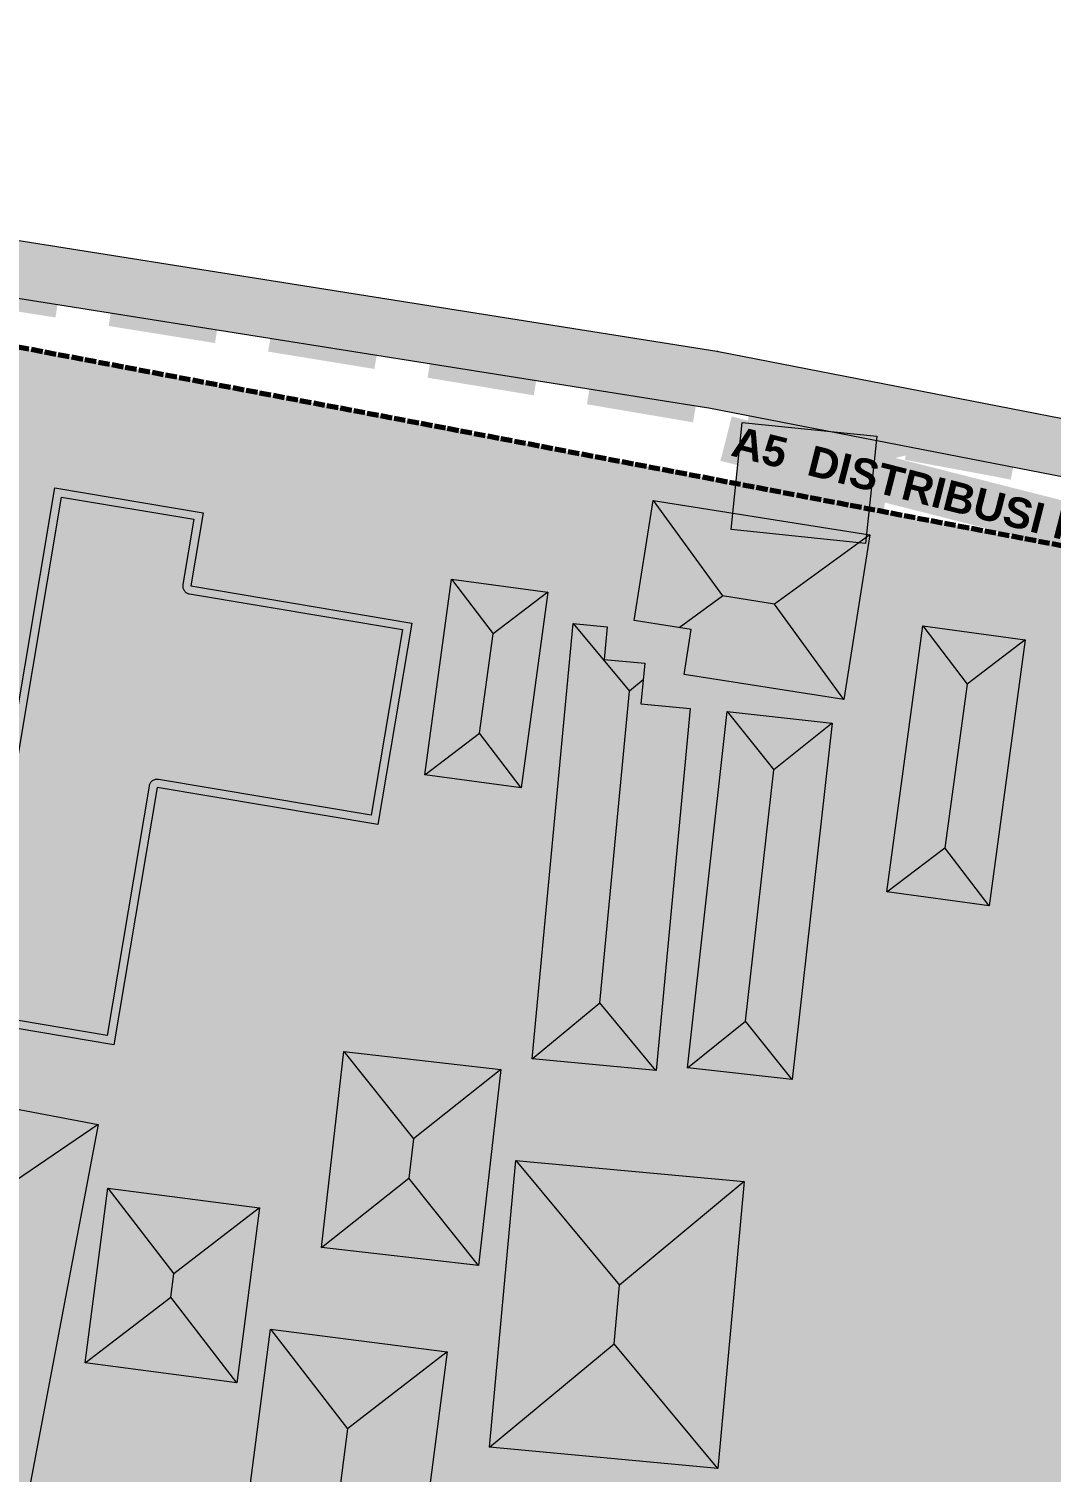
# Model space of a CAD drawing. Header units: metres. Extents: x 305859 to 307221, y 9155922 to 9156786.
# Drawn here: x 306548.9 to 306605.8, y 9156452.2 to 9156532.6 of the extents above; entities that cross this region are included whole.
import ezdxf

# ---------------------------------------------------------------- set-up
doc = ezdxf.new("R2010")
doc.units = ezdxf.units.M
doc.linetypes.add('DASHED', pattern=[1.524, 1.27, -0.254])
doc.linetypes.add('DASHED2', pattern=[0.762, 0.635, -0.127])
for name, color, linetype, lineweight, true_color in [('A-ALUR_DISTRIBUSI', 7, 'DASHED', 50, 0x7828a0), ('A-LABEL', 7, 'Continuous', 0, 0x000000), ('B-BANGUNAN_PERMUKIMAN', 7, 'Continuous', 13, 0xf0cd8c), ('B-BAYANGAN', 7, 'Continuous', 0, 0x76786c), ('B-DELINEASI', 7, 'DASHED2', 70, 0xc800c8), ('J-PERKERASAN_JALAN', 7, 'Continuous', 9, 0x989896), ('K-BANGUNAN_LUAR_TAPAK', 7, 'Continuous', 9, 0xdedede)]:
    doc.layers.add(name, color=color, linetype=linetype, lineweight=lineweight, true_color=true_color)
doc.layers.add('G-PERKERASAN', color=7, linetype='Continuous')
doc.styles.add('ARIALB', font='arialbd.ttf')

msp = doc.modelspace()

# ---------------------------------------------------------------- hatches: boundary and pattern name
at = {"layer": 'A-ALUR_DISTRIBUSI', "true_color": 0x7828a0}
h = msp.add_hatch(color=195, dxfattribs=at)
h.dxf.hatch_style = 1
h.paths.add_polyline_path([(306550.577, 9156517.859), (306550.358, 9156516.476), (306544.432, 9156517.415), (306544.651, 9156518.798), (306550.577, 9156517.859)])
h = msp.add_hatch(color=195, dxfattribs=at)
h.dxf.hatch_style = 1
h.paths.add_polyline_path([(306559.465, 9156516.436), (306559.243, 9156515.053), (306553.319, 9156516.005), (306553.541, 9156517.387), (306559.465, 9156516.436)])
h = msp.add_hatch(color=195, dxfattribs=at)
h.dxf.hatch_style = 1
h.paths.add_polyline_path([(306568.35, 9156514.991), (306568.125, 9156513.61), (306562.203, 9156514.576), (306562.429, 9156515.957), (306568.35, 9156514.991)])
h = msp.add_hatch(color=195, dxfattribs=at)
h.dxf.hatch_style = 1
h.paths.add_polyline_path([(306577.232, 9156513.522), (306577.002, 9156512.14), (306571.083, 9156513.123), (306571.313, 9156514.504), (306577.232, 9156513.522)])
h = msp.add_hatch(color=195, dxfattribs=at)
h.dxf.hatch_style = 1
h.paths.add_polyline_path([(306585.073, 9156512.194), (306585.075, 9156512.194), (306586.11, 9156512.014), (306585.87, 9156510.635), (306584.837, 9156510.814), (306579.958, 9156511.642), (306580.192, 9156513.022), (306585.073, 9156512.194)])
h = msp.add_hatch(color=195, dxfattribs=at)
h.dxf.hatch_style = 1
h.paths.add_polyline_path([(306591.587, 9156511.062), (306591.59, 9156511.062), (306594.977, 9156510.456), (306594.731, 9156509.078), (306591.346, 9156509.683), (306588.826, 9156510.121), (306589.066, 9156511.501), (306591.587, 9156511.062)])
h = msp.add_hatch(color=195, dxfattribs=at)
h.dxf.hatch_style = 1
h.paths.add_polyline_path([(306598.79, 9156509.053), (306593.996, 9156507.882), (306594.735, 9156511.864)])
h = msp.add_hatch(color=195, dxfattribs=at)
h.dxf.hatch_style = 1
h.paths.add_polyline_path([(306602.609, 9156509.057), (306602.614, 9156509.056), (306603.837, 9156508.818), (306603.571, 9156507.444), (306602.351, 9156507.681), (306597.679, 9156508.547), (306597.934, 9156509.923), (306602.609, 9156509.057)])
at = {"layer": 'B-BANGUNAN_PERMUKIMAN', "true_color": 0xd4845c}
h = msp.add_hatch(color=23, dxfattribs=at)
h.dxf.hatch_style = 1
h.paths.add_polyline_path([(306570.2, 9156499.458), (306568.317, 9156488.236), (306556.014, 9156490.301), (306553.608, 9156475.97), (306545.355, 9156477.355), (306550.329, 9156506.989), (306558.582, 9156505.603), (306557.898, 9156501.523), (306570.2, 9156499.458)])
at = {"layer": 'B-BANGUNAN_PERMUKIMAN', "true_color": 0xee9467}
h = msp.add_hatch(color=21, dxfattribs=at)
h.dxf.hatch_style = 1
h.paths.add_polyline_path([(306587.516, 9156500.964), (306585.099, 9156499.206), (306582.597, 9156499.601), (306583.651, 9156506.277), (306587.516, 9156500.964)])
at = {"layer": 'B-BANGUNAN_PERMUKIMAN', "true_color": 0xeb9266}
h = msp.add_hatch(color=33, dxfattribs=at)
h.dxf.hatch_style = 1
h.paths.add_polyline_path([(306590.402, 9156500.508), (306587.516, 9156500.964), (306583.651, 9156506.277), (306583.651, 9156506.278), (306595.716, 9156504.373), (306590.402, 9156500.508)])
at = {"layer": 'B-BANGUNAN_PERMUKIMAN', "true_color": 0xb7724f}
h = msp.add_hatch(color=35, dxfattribs=at)
h.dxf.hatch_style = 1
h.paths.add_polyline_path([(306590.402, 9156500.508), (306595.716, 9156504.373), (306594.266, 9156495.194), (306590.402, 9156500.508)])
at = {"layer": 'B-BANGUNAN_PERMUKIMAN', "true_color": 0xee9467}
h = msp.add_hatch(color=21, dxfattribs=at)
h.dxf.hatch_style = 1
h.paths.add_polyline_path([(306572.411, 9156501.908), (306572.412, 9156501.908), (306574.732, 9156498.858), (306573.98, 9156493.328), (306570.929, 9156491.008), (306572.411, 9156501.908)])
at = {"layer": 'B-BANGUNAN_PERMUKIMAN', "true_color": 0xe89064}
h = msp.add_hatch(color=33, dxfattribs=at)
h.dxf.hatch_style = 1
h.paths.add_polyline_path([(306574.732, 9156498.858), (306572.412, 9156501.908), (306577.781, 9156501.179), (306577.781, 9156501.178), (306574.732, 9156498.858)])
at = {"layer": 'B-BANGUNAN_PERMUKIMAN', "true_color": 0xb97350}
h = msp.add_hatch(color=23, dxfattribs=at)
h.dxf.hatch_style = 1
h.paths.add_polyline_path([(306573.98, 9156493.328), (306574.732, 9156498.858), (306577.781, 9156501.178), (306576.3, 9156490.278), (306573.98, 9156493.328)])
at = {"layer": 'B-BANGUNAN_PERMUKIMAN', "true_color": 0xc37954}
h = msp.add_hatch(color=23, dxfattribs=at)
h.dxf.hatch_style = 1
h.paths.add_polyline_path([(306585.373, 9156496.598), (306585.768, 9156499.1), (306585.099, 9156499.206), (306587.516, 9156500.964), (306590.402, 9156500.508), (306594.266, 9156495.194), (306585.373, 9156496.598)])
at = {"layer": 'B-BANGUNAN_PERMUKIMAN', "true_color": 0xf5986a}
h = msp.add_hatch(color=21, dxfattribs=at)
h.dxf.hatch_style = 1
h.paths.add_polyline_path([(306579.204, 9156499.428), (306582.326, 9156495.654), (306580.687, 9156478.302), (306576.913, 9156475.179), (306579.204, 9156499.428)])
at = {"layer": 'B-BANGUNAN_PERMUKIMAN', "true_color": 0xe99165}
h = msp.add_hatch(color=33, dxfattribs=at)
h.dxf.hatch_style = 1
h.paths.add_polyline_path([(306581.098, 9156499.249), (306580.926, 9156497.426), (306583.18, 9156497.213), (306583.092, 9156496.287), (306582.326, 9156495.654), (306579.204, 9156499.428), (306581.098, 9156499.249)])
at = {"layer": 'B-BANGUNAN_PERMUKIMAN', "true_color": 0xee9467}
h = msp.add_hatch(color=21, dxfattribs=at)
h.dxf.hatch_style = 1
h.paths.add_polyline_path([(306601.135, 9156496.058), (306599.898, 9156486.943), (306596.661, 9156484.479), (306598.671, 9156499.295), (306601.135, 9156496.058)])
at = {"layer": 'B-BANGUNAN_PERMUKIMAN', "true_color": 0xe89064}
h = msp.add_hatch(color=33, dxfattribs=at)
h.dxf.hatch_style = 1
h.paths.add_polyline_path([(306601.135, 9156496.058), (306598.671, 9156499.295), (306598.671, 9156499.295), (306604.373, 9156498.522), (306601.135, 9156496.058)])
at = {"layer": 'B-BANGUNAN_PERMUKIMAN', "true_color": 0xb97350}
h = msp.add_hatch(color=23, dxfattribs=at)
h.dxf.hatch_style = 1
h.paths.add_polyline_path([(306602.362, 9156483.705), (306602.362, 9156483.705), (306599.898, 9156486.943), (306601.135, 9156496.058), (306604.373, 9156498.522), (306602.362, 9156483.705)])
at = {"layer": 'B-BANGUNAN_PERMUKIMAN', "true_color": 0xc77b56}
h = msp.add_hatch(color=23, dxfattribs=at)
h.dxf.hatch_style = 1
h.paths.add_polyline_path([(306583.809, 9156474.528), (306583.809, 9156474.528), (306580.687, 9156478.302), (306582.326, 9156495.654), (306583.092, 9156496.287), (306582.966, 9156494.949), (306585.714, 9156494.689), (306583.809, 9156474.528)])
at = {"layer": 'B-BANGUNAN_PERMUKIMAN', "true_color": 0xee9467}
h = msp.add_hatch(color=21, dxfattribs=at)
h.dxf.hatch_style = 1
h.paths.add_polyline_path([(306590.37, 9156491.285), (306588.801, 9156477.277), (306585.556, 9156474.686), (306587.779, 9156494.53), (306590.37, 9156491.285)])
at = {"layer": 'B-BANGUNAN_PERMUKIMAN', "true_color": 0xe99165}
h = msp.add_hatch(color=33, dxfattribs=at)
h.dxf.hatch_style = 1
h.paths.add_polyline_path([(306593.614, 9156493.876), (306590.37, 9156491.285), (306587.779, 9156494.53), (306593.614, 9156493.876)])
at = {"layer": 'B-BANGUNAN_PERMUKIMAN', "true_color": 0xb97350}
h = msp.add_hatch(color=23, dxfattribs=at)
h.dxf.hatch_style = 1
h.paths.add_polyline_path([(306591.392, 9156474.033), (306588.801, 9156477.277), (306590.37, 9156491.285), (306593.614, 9156493.876), (306591.392, 9156474.033)])
at = {"layer": 'B-BANGUNAN_PERMUKIMAN', "true_color": 0xbf7753}
h = msp.add_hatch(color=23, dxfattribs=at)
h.dxf.hatch_style = 1
h.paths.add_polyline_path([(306573.98, 9156493.328), (306576.3, 9156490.278), (306576.3, 9156490.278), (306570.929, 9156491.008), (306573.98, 9156493.328)])
h = msp.add_hatch(color=23, dxfattribs=at)
h.dxf.hatch_style = 1
h.paths.add_polyline_path([(306599.898, 9156486.943), (306602.362, 9156483.705), (306596.661, 9156484.479), (306599.898, 9156486.943)])
at = {"layer": 'B-BANGUNAN_PERMUKIMAN', "true_color": 0xbe7652}
h = msp.add_hatch(color=23, dxfattribs=at)
h.dxf.hatch_style = 1
h.paths.add_polyline_path([(306580.687, 9156478.302), (306583.809, 9156474.528), (306576.913, 9156475.179), (306580.687, 9156478.302)])
h = msp.add_hatch(color=23, dxfattribs=at)
h.dxf.hatch_style = 1
h.paths.add_polyline_path([(306588.801, 9156477.277), (306591.392, 9156474.033), (306585.556, 9156474.686), (306585.556, 9156474.686), (306588.801, 9156477.277)])
at = {"layer": 'B-BANGUNAN_PERMUKIMAN', "true_color": 0xee9467}
h = msp.add_hatch(color=21, dxfattribs=at)
h.dxf.hatch_style = 1
h.paths.add_polyline_path([(306570.299, 9156470.719), (306570.048, 9156468.538), (306565.173, 9156464.668), (306566.428, 9156475.594), (306570.299, 9156470.719)])
at = {"layer": 'B-BANGUNAN_PERMUKIMAN', "true_color": 0xe99165}
h = msp.add_hatch(color=33, dxfattribs=at)
h.dxf.hatch_style = 1
h.paths.add_polyline_path([(306570.299, 9156470.719), (306566.428, 9156475.594), (306575.174, 9156474.589), (306570.299, 9156470.719)])
at = {"layer": 'B-BANGUNAN_PERMUKIMAN', "true_color": 0xb97350}
h = msp.add_hatch(color=23, dxfattribs=at)
h.dxf.hatch_style = 1
h.paths.add_polyline_path([(306573.919, 9156463.663), (306570.048, 9156468.538), (306570.299, 9156470.719), (306575.174, 9156474.589), (306573.919, 9156463.663)])
at = {"layer": 'B-BANGUNAN_PERMUKIMAN', "true_color": 0xe78f64}
h = msp.add_hatch(color=33, dxfattribs=at)
h.dxf.hatch_style = 1
h.paths.add_polyline_path([(306547.716, 9156468.109), (306544.297, 9156473.121), (306552.728, 9156471.529), (306547.716, 9156468.109)])
at = {"layer": 'B-BANGUNAN_PERMUKIMAN', "true_color": 0xb7724f}
h = msp.add_hatch(color=35, dxfattribs=at)
h.dxf.hatch_style = 1
h.paths.add_polyline_path([(306544.97, 9156453.575), (306547.716, 9156468.109), (306552.728, 9156471.529), (306548.389, 9156448.564), (306544.97, 9156453.575)])
at = {"layer": 'B-BANGUNAN_PERMUKIMAN', "true_color": 0xee9467}
h = msp.add_hatch(color=21, dxfattribs=at)
h.dxf.hatch_style = 1
h.paths.add_polyline_path([(306581.779, 9156462.575), (306581.476, 9156459.312), (306574.528, 9156453.543), (306576.009, 9156469.523), (306581.779, 9156462.575)])
at = {"layer": 'B-BANGUNAN_PERMUKIMAN', "true_color": 0xe99165}
h = msp.add_hatch(color=33, dxfattribs=at)
h.dxf.hatch_style = 1
h.paths.add_polyline_path([(306581.779, 9156462.575), (306576.009, 9156469.523), (306576.009, 9156469.523), (306588.728, 9156468.344), (306581.779, 9156462.575)])
at = {"layer": 'B-BANGUNAN_PERMUKIMAN', "true_color": 0xbe7652}
h = msp.add_hatch(color=23, dxfattribs=at)
h.dxf.hatch_style = 1
h.paths.add_polyline_path([(306565.173, 9156464.668), (306565.173, 9156464.668), (306570.048, 9156468.538), (306573.919, 9156463.663), (306565.173, 9156464.668)])
at = {"layer": 'B-BANGUNAN_PERMUKIMAN', "true_color": 0xb97350}
h = msp.add_hatch(color=23, dxfattribs=at)
h.dxf.hatch_style = 1
h.paths.add_polyline_path([(306587.246, 9156452.363), (306581.476, 9156459.312), (306581.779, 9156462.575), (306588.728, 9156468.344), (306587.246, 9156452.363)])
at = {"layer": 'B-BANGUNAN_PERMUKIMAN', "true_color": 0xee9467}
h = msp.add_hatch(color=21, dxfattribs=at)
h.dxf.hatch_style = 1
h.paths.add_polyline_path([(306556.947, 9156463.205), (306556.779, 9156461.915), (306552.005, 9156458.243), (306553.275, 9156467.979), (306556.947, 9156463.205)])
at = {"layer": 'B-BANGUNAN_PERMUKIMAN', "true_color": 0xe89064}
h = msp.add_hatch(color=33, dxfattribs=at)
h.dxf.hatch_style = 1
h.paths.add_polyline_path([(306556.947, 9156463.205), (306553.275, 9156467.979), (306561.722, 9156466.877), (306556.947, 9156463.205)])
at = {"layer": 'B-BANGUNAN_PERMUKIMAN', "true_color": 0xb97350}
h = msp.add_hatch(color=23, dxfattribs=at)
h.dxf.hatch_style = 1
h.paths.add_polyline_path([(306560.452, 9156457.141), (306560.452, 9156457.141), (306556.779, 9156461.915), (306556.947, 9156463.205), (306561.722, 9156466.877), (306561.722, 9156466.877), (306560.452, 9156457.141)])
at = {"layer": 'B-BANGUNAN_PERMUKIMAN', "true_color": 0xbf7753}
h = msp.add_hatch(color=23, dxfattribs=at)
h.dxf.hatch_style = 1
h.paths.add_polyline_path([(306556.779, 9156461.915), (306560.452, 9156457.141), (306552.005, 9156458.243), (306552.005, 9156458.243), (306556.779, 9156461.915)])
at = {"layer": 'B-BANGUNAN_PERMUKIMAN', "true_color": 0xee9467}
h = msp.add_hatch(color=21, dxfattribs=at)
h.dxf.hatch_style = 1
h.paths.add_polyline_path([(306566.62, 9156454.578), (306565.779, 9156448.107), (306560.227, 9156443.831), (306560.227, 9156443.831), (306562.344, 9156460.13), (306566.62, 9156454.578)])
at = {"layer": 'B-BANGUNAN_PERMUKIMAN', "true_color": 0xe89064}
h = msp.add_hatch(color=33, dxfattribs=at)
h.dxf.hatch_style = 1
h.paths.add_polyline_path([(306566.62, 9156454.578), (306562.344, 9156460.13), (306562.344, 9156460.13), (306572.172, 9156458.853), (306566.62, 9156454.578)])
at = {"layer": 'B-BANGUNAN_PERMUKIMAN', "true_color": 0xbe7652}
h = msp.add_hatch(color=23, dxfattribs=at)
h.dxf.hatch_style = 1
h.paths.add_polyline_path([(306581.476, 9156459.312), (306587.246, 9156452.363), (306574.528, 9156453.543), (306581.476, 9156459.312)])
at = {"layer": 'B-BANGUNAN_PERMUKIMAN', "true_color": 0xb97350}
h = msp.add_hatch(color=23, dxfattribs=at)
h.dxf.hatch_style = 1
h.paths.add_polyline_path([(306570.055, 9156442.555), (306565.779, 9156448.107), (306566.62, 9156454.578), (306572.172, 9156458.853), (306570.055, 9156442.555)])
at = {"layer": 'B-BAYANGAN', "true_color": 0x76786c}
h = msp.add_hatch(color=8, dxfattribs=at)
h.dxf.hatch_style = 1
h.paths.add_polyline_path([(306589.365, 9156509.885), (306596.861, 9156509.108), (306596.234, 9156503.144), (306588.738, 9156503.921), (306589.365, 9156509.885)])
h = msp.add_hatch(color=8, dxfattribs=at)
h.dxf.hatch_style = 1
h.paths.add_polyline_path([(306549.034, 9156506.958), (306547.129, 9156494.576), (306538.564, 9156495.893), (306540.469, 9156508.276), (306549.034, 9156506.958)])
h = msp.add_hatch(color=8, dxfattribs=at)
h.dxf.hatch_style = 1
h.paths.add_polyline_path([(306570.95, 9156498.708), (306569.067, 9156487.486), (306556.764, 9156489.551), (306554.358, 9156475.22), (306546.105, 9156476.605), (306551.079, 9156506.239), (306559.332, 9156504.853), (306558.648, 9156500.773), (306570.95, 9156498.708)])
h = msp.add_hatch(color=8, dxfattribs=at)
h.dxf.hatch_style = 1
h.paths.add_polyline_path([(306596.466, 9156503.623), (306595.017, 9156494.443), (306586.123, 9156495.848), (306586.518, 9156498.35), (306583.347, 9156498.851), (306584.401, 9156505.528), (306596.466, 9156503.623)])
h = msp.add_hatch(color=8, dxfattribs=at)
h.dxf.hatch_style = 1
h.paths.add_polyline_path([(306578.531, 9156500.429), (306577.05, 9156489.528), (306571.679, 9156490.258), (306573.161, 9156501.158), (306578.531, 9156500.429)])
h = msp.add_hatch(color=8, dxfattribs=at)
h.dxf.hatch_style = 1
h.paths.add_polyline_path([(306586.465, 9156493.939), (306584.56, 9156473.777), (306577.663, 9156474.429), (306579.954, 9156498.678), (306581.848, 9156498.499), (306581.676, 9156496.676), (306583.93, 9156496.463), (306583.716, 9156494.199), (306586.465, 9156493.939)])
h = msp.add_hatch(color=8, dxfattribs=at)
h.dxf.hatch_style = 1
h.paths.add_polyline_path([(306605.123, 9156497.772), (306603.112, 9156482.955), (306597.411, 9156483.729), (306599.421, 9156498.545), (306605.123, 9156497.772)])
h = msp.add_hatch(color=8, dxfattribs=at)
h.dxf.hatch_style = 1
h.paths.add_polyline_path([(306594.365, 9156493.126), (306592.142, 9156473.283), (306586.306, 9156473.936), (306588.529, 9156493.78), (306594.365, 9156493.126)])
h = msp.add_hatch(color=8, dxfattribs=at)
h.dxf.hatch_style = 1
h.paths.add_polyline_path([(306575.924, 9156473.839), (306574.669, 9156462.913), (306565.923, 9156463.918), (306567.178, 9156474.844), (306575.924, 9156473.839)])
h = msp.add_hatch(color=8, dxfattribs=at)
h.dxf.hatch_style = 1
h.paths.add_polyline_path([(306553.478, 9156470.779), (306549.139, 9156447.813), (306540.707, 9156449.406), (306545.047, 9156472.372), (306553.478, 9156470.779)])
h = msp.add_hatch(color=8, dxfattribs=at)
h.dxf.hatch_style = 1
h.paths.add_polyline_path([(306589.478, 9156467.594), (306587.996, 9156451.613), (306575.278, 9156452.793), (306576.759, 9156468.773), (306589.478, 9156467.594)])
h = msp.add_hatch(color=8, dxfattribs=at)
h.dxf.hatch_style = 1
h.paths.add_polyline_path([(306562.472, 9156466.127), (306561.202, 9156456.391), (306552.755, 9156457.493), (306554.025, 9156467.229), (306562.472, 9156466.127)])
h = msp.add_hatch(color=8, dxfattribs=at)
h.dxf.hatch_style = 1
h.paths.add_polyline_path([(306572.922, 9156458.103), (306570.805, 9156441.805), (306560.977, 9156443.081), (306563.094, 9156459.38), (306572.922, 9156458.103)])
at = {"layer": 'G-PERKERASAN', "true_color": 0xe0ded9}
h = msp.add_hatch(color=254, dxfattribs=at)
h.dxf.hatch_style = 1
h.paths.add_polyline_path([(306908.991, 9156199.224), (306871.946, 9156198.019), (306868.838, 9156144.144), (306843.973, 9156139.654), (306613.966, 9156113.407), (306520.721, 9156109.954), (306448.831, 9156118.111), (306448.831, 9156123.174), (306477.156, 9156118.515), (306520.147, 9156115.685), (306566.866, 9156115.258), (306613.832, 9156118.698), (306780.378, 9156142.221), (306834.175, 9156150.611), (306834.206, 9156150.614), (306834.236, 9156150.619), (306836.67, 9156150.94), (306832.652, 9156160.25), (306794.325, 9156155.537), (306785.065, 9156153.865), (306754.667, 9156148.377), (306749.086, 9156147.369), (306735.941, 9156145.416), (306694.109, 9156139.201), (306682.572, 9156137.435), (306647.045, 9156131.998), (306596.424, 9156127.396), (306534.299, 9156127.396), (306532.491, 9156127.582), (306527.336, 9156128.112), (306527.76, 9156145.94), (306529.801, 9156231.677), (306512.264, 9156228.096), (306472.743, 9156232.048), (306466.174, 9156213.241), (306448.831, 9156196.713), (306448.831, 9156532.371), (306504.834, 9156523.084), (306572.178, 9156510.306), (306677.166, 9156490.276), (306781.809, 9156471.972), (306833.432, 9156467.309), (306884.355, 9156462.71), (306888.869, 9156462.302), (306908.991, 9156460.229), (306908.991, 9156405.135), (306880.738, 9156410.367), (306872.191, 9156289.958), (306880.063, 9156289.504), (306887.261, 9156399.075), (306908.991, 9156395.952), (306908.991, 9156283.201), (306908.991, 9156208.942), (306891.749, 9156208.374), (306886.184, 9156208.191), (306882.096, 9156208.056), (306881.637, 9156222), (306879.908, 9156222), (306879.787, 9156200), (306885.632, 9156200.303), (306885.601, 9156199.857), (306906.625, 9156201.392), (306908.7, 9156201.5), (306908.991, 9156201.535), (306908.991, 9156199.224)])
at = {"layer": 'J-PERKERASAN_JALAN', "true_color": 0xa8a8a6}
h = msp.add_hatch(color=253, dxfattribs=at)
h.dxf.hatch_style = 1
h.paths.add_polyline_path([(306524.104, 9156524.604), (306587.195, 9156514.6), (306587.229, 9156514.594), (306587.249, 9156514.59), (306587.284, 9156514.584), (306623.336, 9156507.573), (306623.401, 9156507.56), (306623.439, 9156507.551), (306623.504, 9156507.535), (306644.846, 9156501.891), (306644.846, 9156498.581), (306622.834, 9156504.402), (306622.575, 9156504.461), (306586.751, 9156511.428), (306586.614, 9156511.452), (306524.104, 9156521.364), (306524.104, 9156524.604)])
at = {"layer": 'K-BANGUNAN_LUAR_TAPAK', "true_color": 0xececea}
h = msp.add_hatch(color=7, dxfattribs=at)
h.dxf.hatch_style = 1
h.paths.add_polyline_path([(306588.615, 9156510.635), (306596.111, 9156509.858), (306595.484, 9156503.894), (306587.988, 9156504.671), (306588.615, 9156510.635)])

# ---------------------------------------------------------------- linework, layer by layer
at = {"layer": 'B-BANGUNAN_PERMUKIMAN', "color": 27, "lineweight": 9, "true_color": 0x744832}
for p, q in [((306583.651, 9156506.277), (306587.516, 9156500.964)), ((306595.716, 9156504.373), (306590.402, 9156500.508)), ((306572.412, 9156501.908), (306574.732, 9156498.858)), ((306577.781, 9156501.178), (306574.732, 9156498.858)), ((306585.099, 9156499.206), (306587.516, 9156500.964)), ((306590.402, 9156500.508), (306587.516, 9156500.964)), ((306594.266, 9156495.194), (306590.402, 9156500.508)), ((306579.204, 9156499.428), (306582.326, 9156495.654)), ((306573.98, 9156493.328), (306574.732, 9156498.858)), ((306598.671, 9156499.295), (306601.135, 9156496.058)), ((306604.373, 9156498.522), (306601.135, 9156496.058)), ((306583.092, 9156496.287), (306582.326, 9156495.654)), ((306580.687, 9156478.302), (306582.326, 9156495.654)), ((306601.135, 9156496.058), (306599.898, 9156486.943)), ((306587.779, 9156494.53), (306590.37, 9156491.285)), ((306593.614, 9156493.876), (306590.37, 9156491.285)), ((306570.929, 9156491.008), (306573.98, 9156493.328)), ((306576.3, 9156490.278), (306573.98, 9156493.328)), ((306588.801, 9156477.277), (306590.37, 9156491.285)), ((306596.661, 9156484.479), (306599.898, 9156486.943)), ((306602.362, 9156483.705), (306599.898, 9156486.943)), ((306576.913, 9156475.179), (306580.687, 9156478.302)), ((306583.809, 9156474.528), (306580.687, 9156478.302)), ((306585.556, 9156474.686), (306588.801, 9156477.277)), ((306591.392, 9156474.033), (306588.801, 9156477.277)), ((306566.428, 9156475.594), (306570.299, 9156470.719)), ((306575.174, 9156474.589), (306570.299, 9156470.719)), ((306552.728, 9156471.529), (306547.716, 9156468.109)), ((306570.299, 9156470.719), (306570.048, 9156468.538)), ((306576.009, 9156469.523), (306581.779, 9156462.575)), ((306565.173, 9156464.668), (306570.048, 9156468.538)), ((306573.919, 9156463.663), (306570.048, 9156468.538)), ((306588.728, 9156468.344), (306581.779, 9156462.575)), ((306553.275, 9156467.979), (306556.947, 9156463.205)), ((306561.722, 9156466.877), (306556.947, 9156463.205)), ((306556.779, 9156461.915), (306556.947, 9156463.205)), ((306581.476, 9156459.312), (306581.779, 9156462.575)), ((306552.005, 9156458.243), (306556.779, 9156461.915)), ((306560.452, 9156457.141), (306556.779, 9156461.915)), ((306562.344, 9156460.13), (306566.62, 9156454.578)), ((306574.528, 9156453.543), (306581.476, 9156459.312)), ((306587.246, 9156452.363), (306581.476, 9156459.312)), ((306572.172, 9156458.853), (306566.62, 9156454.578)), ((306566.62, 9156454.578), (306565.779, 9156448.107))]:
    msp.add_line(p, q, dxfattribs=at)
at = {"layer": 'B-BANGUNAN_PERMUKIMAN', "color": 27, "lineweight": 13, "true_color": 0x744832}
for points in [[(306570.2, 9156499.458), (306568.317, 9156488.236), (306556.014, 9156490.301), (306553.608, 9156475.97), (306545.355, 9156477.355), (306550.329, 9156506.989), (306558.582, 9156505.603), (306557.898, 9156501.523), (306570.2, 9156499.458)], [(306595.716, 9156504.373), (306594.267, 9156495.193), (306585.373, 9156496.598), (306585.768, 9156499.1), (306582.597, 9156499.601), (306583.651, 9156506.278), (306595.716, 9156504.373)], [(306577.781, 9156501.179), (306576.3, 9156490.278), (306570.929, 9156491.008), (306572.411, 9156501.908), (306577.781, 9156501.179)], [(306585.715, 9156494.689), (306583.81, 9156474.527), (306576.913, 9156475.179), (306579.204, 9156499.428), (306581.098, 9156499.249), (306580.926, 9156497.426), (306583.18, 9156497.213), (306582.966, 9156494.949), (306585.715, 9156494.689)], [(306604.373, 9156498.522), (306602.362, 9156483.705), (306596.661, 9156484.479), (306598.671, 9156499.295), (306604.373, 9156498.522)], [(306593.615, 9156493.876), (306591.392, 9156474.033), (306585.556, 9156474.686), (306587.779, 9156494.53), (306593.615, 9156493.876)], [(306575.174, 9156474.589), (306573.919, 9156463.663), (306565.173, 9156464.668), (306566.428, 9156475.594), (306575.174, 9156474.589)], [(306552.728, 9156471.529), (306548.389, 9156448.563), (306539.957, 9156450.156), (306544.297, 9156473.122), (306552.728, 9156471.529)], [(306588.728, 9156468.344), (306587.246, 9156452.363), (306574.528, 9156453.543), (306576.009, 9156469.523), (306588.728, 9156468.344)], [(306561.722, 9156466.877), (306560.452, 9156457.141), (306552.005, 9156458.243), (306553.275, 9156467.979), (306561.722, 9156466.877)], [(306572.172, 9156458.853), (306570.055, 9156442.555), (306560.227, 9156443.831), (306562.344, 9156460.13), (306572.172, 9156458.853)]]:
    msp.add_lwpolyline(points, close=True, dxfattribs=at)
at = {"layer": 'B-BANGUNAN_PERMUKIMAN', "color": 21, "lineweight": 9, "true_color": 0xfa9b6c}
msp.add_lwpolyline([(306569.682, 9156499.089), (306567.947, 9156488.754), (306556.088, 9156490.745), (306556.045, 9156490.75), (306556, 9156490.751), (306555.956, 9156490.747), (306555.913, 9156490.74), (306555.87, 9156490.728), (306555.829, 9156490.711), (306555.79, 9156490.691), (306555.753, 9156490.667), (306555.718, 9156490.64), (306555.686, 9156490.609), (306555.658, 9156490.576), (306555.632, 9156490.54), (306555.611, 9156490.501), (306555.593, 9156490.461), (306555.58, 9156490.419), (306555.57, 9156490.375), (306553.239, 9156476.488), (306545.873, 9156477.724), (306550.698, 9156506.47), (306558.064, 9156505.234), (306557.454, 9156501.598), (306557.449, 9156501.554), (306557.448, 9156501.51), (306557.451, 9156501.466), (306557.459, 9156501.422), (306557.471, 9156501.38), (306557.487, 9156501.338), (306557.507, 9156501.299), (306557.531, 9156501.262), (306557.558, 9156501.227), (306557.589, 9156501.195), (306557.623, 9156501.167), (306557.659, 9156501.142), (306557.697, 9156501.12), (306557.738, 9156501.102), (306557.78, 9156501.089), (306557.823, 9156501.079), (306569.682, 9156499.089)], close=True, dxfattribs=at)
at = {"layer": 'B-DELINEASI'}
msp.add_lwpolyline([(306369.455, 9156545.532), (306504.834, 9156523.084), (306572.178, 9156510.306), (306677.166, 9156490.276), (306781.809, 9156471.972), (306888.869, 9156462.302), (307002.836, 9156450.56), (307044.811, 9156445.344), (307040.22, 9156386.794)], dxfattribs=at)
at = {"layer": 'J-PERKERASAN_JALAN', "color": 8, "lineweight": 13, "true_color": 0x787876}
for points in [[(306683.354, 9156488.398), (306622.834, 9156504.402), (306622.575, 9156504.461), (306586.751, 9156511.428), (306586.614, 9156511.452), (306507.903, 9156523.933), (306507.888, 9156523.936), (306503.705, 9156524.584), (306503.432, 9156524.616), (306499.323, 9156524.966), (306499.27, 9156524.971), (306458.379, 9156527.908), (306455.69, 9156528.118), (306455.636, 9156528.123), (306455.603, 9156528.127), (306455.548, 9156528.133), (306452.885, 9156528.49), (306452.811, 9156528.501), (306452.767, 9156528.509), (306452.694, 9156528.523), (306424.381, 9156534.494), (306424.236, 9156534.522), (306390.807, 9156540.293)], [(306508.381, 9156527.098), (306587.195, 9156514.6), (306587.229, 9156514.594), (306587.249, 9156514.59), (306587.284, 9156514.584), (306623.336, 9156507.573), (306623.401, 9156507.56), (306623.439, 9156507.551), (306623.504, 9156507.535), (306682.628, 9156491.9)]]:
    msp.add_lwpolyline(points, dxfattribs=at)
at = {"layer": 'K-BANGUNAN_LUAR_TAPAK', "color": 253, "lineweight": 9, "true_color": 0xb0b0ae}
msp.add_lwpolyline([(306588.615, 9156510.635), (306596.111, 9156509.858), (306595.484, 9156503.894), (306587.988, 9156504.671), (306588.615, 9156510.635)], close=True, dxfattribs=at)

# ---------------------------------------------------------------- texts
at = {"layer": 'A-LABEL', "color": 195, "true_color": 0x6e28a0, "insert": (306639.76, 9156496.249), "char_height": 1.7, "attachment_point": 5, "rotation": 345.75404, "style": 'ARIALB', "bg_fill": 1, "box_fill_scale": 1.25, "bg_fill_color": 7, "bg_fill_true_color": 16777215, "bg_fill_transparency": 0}
msp.add_mtext('A5  DISTRIBUSI PRODUK UMKM (motor/pikap)  +-0.8 km  (klaster - Jl. Betet - A. Yani - G1 - BM)', dxfattribs=at)

doc.saveas('drawing.dxf')
